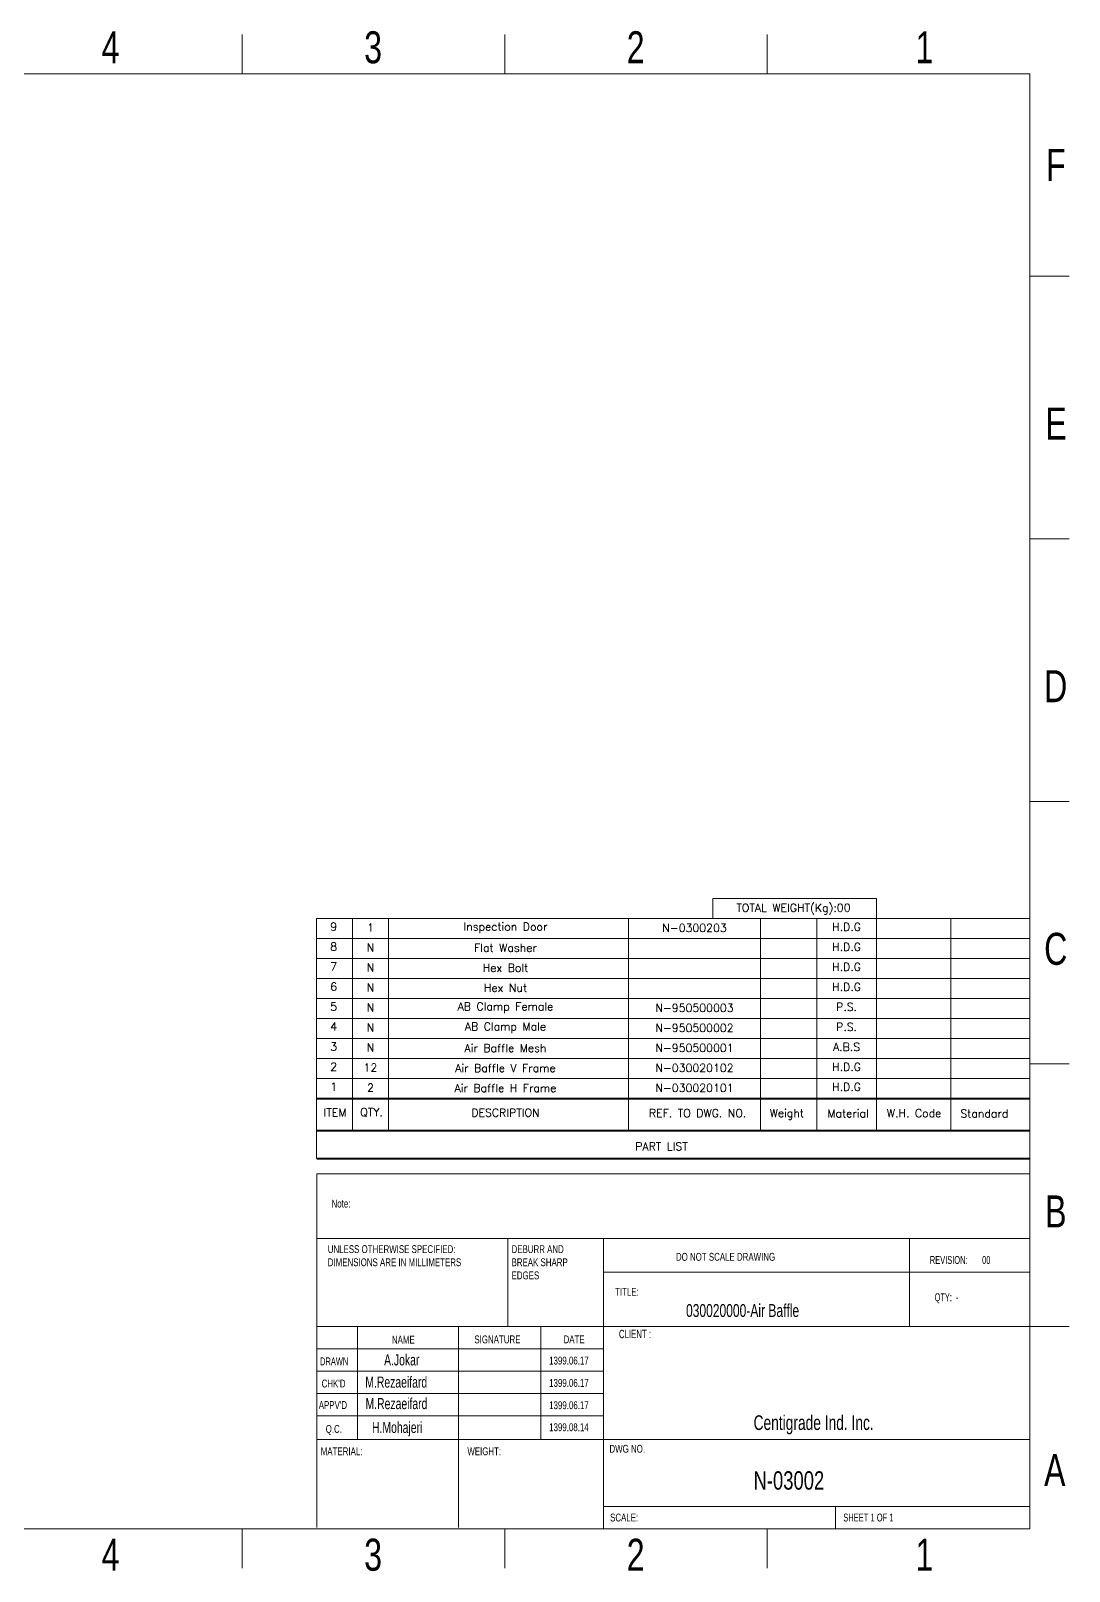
# Model space of a CAD drawing. Header units: millimetres. Extents: x -2042 to 12482, y -7966 to 2297.
# Drawn here: x 5562 to 12482, y -7966 to 2297 of the extents above; entities that cross this region are included whole.
import ezdxf
from ezdxf.enums import TextEntityAlignment as Align

# ---------------------------------------------------------------- set-up
doc = ezdxf.new("R2010")
doc.units = ezdxf.units.MM
doc.layers.add('title', color=7, linetype='Continuous', lineweight=15)
doc.styles.add('SLDTEXTSTYLE0', font='TXT', dxfattribs={"width": 0.75})
doc.styles.add('SLDTEXTSTYLE1', font='TXT', dxfattribs={"width": 0.686449})
doc.styles.add('SLDTEXTSTYLE2', font='TXT', dxfattribs={"width": 0.652778})
doc.styles.add('SLDTEXTSTYLE3', font='TXT', dxfattribs={"width": 0.692308})
doc.styles.add('SLDTEXTSTYLE4', font='TXT', dxfattribs={"width": 0.7})
doc.styles.add('SLDTEXTSTYLE5', font='TXT', dxfattribs={"width": 0.678571})
doc.styles.add('TITLE', font='romans.shx', dxfattribs={"height": 2.5})

# ---------------------------------------------------------------- blocks, each defined once
blk = doc.blocks.new('SW_NOTE_62')
at = {"color": 0, "linetype": 'Continuous', "lineweight": 0, "char_height": 1.5, "attachment_point": 1, "style": 'SLDTEXTSTYLE0'}
for s, insert in [('UNLESS OTHERWISE SPECIFIED:', (0, 1.93)), ('DIMENSIONS ARE IN MILLIMETERS', (0, -0.57))]:
    blk.add_mtext(s, dxfattribs=dict(at, insert=insert))
blk = doc.blocks.new('SW_NOTE_63')
at = {"color": 0, "linetype": 'Continuous', "lineweight": 0, "char_height": 1.5, "attachment_point": 1, "style": 'SLDTEXTSTYLE0'}
for s, insert in [('DEBURR AND', (0, 1.93)), ('BREAK SHARP', (0, -0.57)), ('EDGES', (0, -3.07))]:
    blk.add_mtext(s, dxfattribs=dict(at, insert=insert))

msp = doc.modelspace()

# ---------------------------------------------------------------- linework, layer by layer
at = {"color": 7, "linetype": 'Continuous', "lineweight": 18}
for p, q in [((6969.83, 2010.29), (6969.83, 2272.76)), ((8719.61, 2010.29), (8719.61, 2272.76)), ((10469.39, 2010.29), (10469.39, 2272.76)), ((-1779.08, 2010.29), (12219.17, 2010.29)), ((12219.17, 2010.29), (12219.17, -7683.5)), ((12219.17, 662.96), (12481.64, 662.96)), ((12219.17, -1086.82), (12481.64, -1086.82)), ((12481.64, -2836.6), (12219.17, -2836.6)), ((12219.17, -2836.6), (12481.64, -2836.6)), ((12219.17, -4586.39), (12481.64, -4586.39)), ((7466.76, -5317.9), (12219.17, -5317.9)), ((7466.76, -5317.9), (7466.76, -5749.99)), ((7466.76, -5749.99), (12219.17, -5749.99)), ((7466.76, -5749.99), (7466.76, -7674.75)), ((8740.61, -5749.99), (8740.61, -6336.17)), ((9377.53, -5749.99), (9377.53, -7683.5)), ((11417.42, -6336.17), (11417.42, -5749.99)), ((12219.17, -5973.09), (9377.53, -5973.09)), ((12219.17, -6336.17), (7466.76, -6336.17)), ((7739.73, -6336.17), (7739.73, -7088.57)), ((8411.33, -6336.17), (8411.33, -7674.75)), ((8961.29, -6336.17), (8961.29, -7088.57)), ((9377.53, -7674.75), (9377.53, -6336.17)), ((12219.17, -6336.17), (12481.64, -6336.17)), ((9377.53, -6484.9), (7466.76, -6484.9)), ((9377.53, -6633.63), (7466.76, -6633.63)), ((9377.53, -6782.36), (7466.76, -6782.36)), ((9377.53, -6931.09), (7466.76, -6931.09)), ((7830.72, -7088.57), (7466.76, -7088.57)), ((7830.72, -7088.57), (12219.17, -7088.57)), ((9377.53, -7534.77), (12219.17, -7534.77)), ((10924.33, -7683.5), (10924.33, -7534.77)), ((12219.17, -7683.5), (-1779.08, -7683.5)), ((6969.83, -7683.5), (6969.83, -7945.97)), ((8719.61, -7683.5), (8719.61, -7945.97)), ((10469.39, -7683.5), (10469.39, -7945.97))]:
    msp.add_line(p, q, dxfattribs=at)
at = {"lineweight": 18}
msp.add_line((11198.2, -3483.8), (10105.7, -3483.8), dxfattribs=at)
at = {"layer": 'title', "color": 7, "lineweight": 18}
for p, q in [((10105.7, -3617.11), (10105.7, -3483.8)), ((11198.2, -3483.8), (11198.2, -3617.11)), ((10798.93, -3617.11), (10798.93, -4923.49)), ((10798.93, -4816.84), (10798.93, -5030.13))]:
    msp.add_line(p, q, dxfattribs=at)
at = {"layer": 'title', "color": 0, "lineweight": 18}
for p, q in [((7465.69, -5216.75), (7465.69, -3617.11)), ((12219.17, -3617.11), (7465.69, -3617.11)), ((7705.64, -3617.11), (7705.64, -5030.13)), ((7945.58, -3617.11), (7945.58, -5030.13)), ((9545.23, -3617.11), (9545.23, -5030.13)), ((10423.33, -3617.11), (10423.33, -5030.13)), ((11198.2, -3617.11), (11198.2, -5030.13)), ((11691.89, -3617.11), (11691.89, -5030.13)), ((12219.17, -3750.41), (7465.69, -3750.41)), ((12219.17, -3883.71), (7465.69, -3883.71)), ((12219.17, -4017.02), (7465.69, -4017.02)), ((12219.17, -4150.32), (7465.69, -4150.32)), ((12219.17, -4283.63), (7465.69, -4283.63)), ((12219.17, -4416.93), (7465.69, -4416.93)), ((12219.17, -4550.23), (7465.69, -4550.23)), ((12219.17, -4683.54), (7465.69, -4683.54))]:
    msp.add_line(p, q, dxfattribs=at)
at = {"layer": 'title', "color": 0, "lineweight": 18, "const_width": 13.33}
for points in [[(12219.17, -4816.84), (7465.69, -4816.84)], [(12219.17, -5030.13), (7465.69, -5030.13)], [(12219.17, -5216.75), (7465.69, -5216.75)]]:
    msp.add_lwpolyline(points, dxfattribs=at)

# ---------------------------------------------------------------- block references
at = {"color": 7, "linetype": 'Continuous', "lineweight": 18, "xscale": 34.99564347941529, "yscale": 34.99564347941529, "zscale": 34.99564347941529}
for name, p in [('SW_NOTE_62', (7540.56, -5861.29)), ('SW_NOTE_63', (8765.43, -5861.29))]:
    msp.add_blockref(name, p, dxfattribs=at)

# ---------------------------------------------------------------- texts
at = {"color": 7, "linetype": 'Continuous', "lineweight": 18}
for s, insert, char_height, attachment_point, style in [('4', (6092.79, 2294.24), 213.33, 2, 'SLDTEXTSTYLE0'), ('3', (7842.57, 2294.24), 213.33, 2, 'SLDTEXTSTYLE0'), ('2', (9592.35, 2294.24), 213.33, 2, 'SLDTEXTSTYLE0'), ('1', (11517.11, 2294.24), 213.33, 2, 'SLDTEXTSTYLE0'), ('F', (12391.93, 1510.75), 213.33, 2, 'SLDTEXTSTYLE0'), ('E', (12394.52, -212.78), 213.33, 2, 'SLDTEXTSTYLE0'), ('D', (12391.71, -1962.56), 213.33, 2, 'SLDTEXTSTYLE0'), ('C', (12391.93, -3712.35), 213.33, 2, 'SLDTEXTSTYLE0'), ('Note:', (7565.88, -5490.45), 52.493, 1, 'SLDTEXTSTYLE0'), ('B', (12392.52, -5462.13), 213.33, 2, 'SLDTEXTSTYLE0'), ('DO NOT SCALE DRAWING', (9860.98, -5845.07), 52.4935, 1, 'SLDTEXTSTYLE0'), ('REVISION:       00', (11552.68, -5866.01), 52.4935, 1, 'SLDTEXTSTYLE2'), ('TITLE:', (9454.9, -6078.4), 52.493, 1, 'SLDTEXTSTYLE0'), ('QTY:  -', (11584.9, -6114.43), 52.493, 1, 'SLDTEXTSTYLE5'), ('030020000-Air Baffle', (9928.14, -6186.29), 85.7393, 1, 'SLDTEXTSTYLE4'), ('CLIENT :', (9481.1, -6357.68), 55.556, 1, 'SLDTEXTSTYLE4'), ('NAME', (7967.98, -6397.36), 52.493, 1, 'SLDTEXTSTYLE0'), ('SIGNATURE', (8517.81, -6395.25), 52.493, 1, 'SLDTEXTSTYLE0'), ('DATE', (9112.18, -6395.25), 52.493, 1, 'SLDTEXTSTYLE0'), ('DRAWN', (7489.28, -6541.42), 52.493, 1, 'SLDTEXTSTYLE1'), ('A.Jokar', (7915.87, -6520.97), 74.074, 1, 'SLDTEXTSTYLE4'), ('1399.06.17', (9015.97, -6536.31), 52.493, 1, 'SLDTEXTSTYLE0'), ('M.Rezaeifard', (7790.72, -6668.76), 74.0741, 1, 'SLDTEXTSTYLE4'), ("CHK'D", (7499.63, -6689.21), 52.493, 1, 'SLDTEXTSTYLE0'), ('1399.06.17', (9015.97, -6685.05), 52.493, 1, 'SLDTEXTSTYLE0'), ("APPV'D", (7480.82, -6832.55), 52.493, 1, 'SLDTEXTSTYLE0'), ('M.Rezaeifard', (7792.28, -6812.1), 74.0741, 1, 'SLDTEXTSTYLE4'), ('1399.06.17', (9015.97, -6833.78), 52.493, 1, 'SLDTEXTSTYLE0'), ('H.Mohajeri', (7835.42, -6970.99), 74.074, 1, 'SLDTEXTSTYLE4'), ('Centigrade Ind. Inc.', (10378.43, -6927.22), 97.9878, 1, 'SLDTEXTSTYLE4'), ('Q.C.', (7526.8, -6991.44), 52.493, 1, 'SLDTEXTSTYLE0'), ('1399.08.14', (9015.97, -6980.5), 52.493, 1, 'SLDTEXTSTYLE0'), ('MATERIAL:', (7493.89, -7140.9), 52.493, 1, 'SLDTEXTSTYLE0'), ('WEIGHT:', (8470.92, -7140.95), 52.444, 1, 'SLDTEXTSTYLE0'), ('DWG NO.', (9417.88, -7124.06), 52.493, 1, 'SLDTEXTSTYLE0'), ('A', (12385.63, -7185.66), 213.33, 2, 'SLDTEXTSTYLE0'), ('SCALE:', (9422.11, -7582.01), 52.493, 1, 'SLDTEXTSTYLE0'), ('SHEET 1 OF 1', (10976.07, -7582.01), 52.4935, 1, 'SLDTEXTSTYLE3'), ('4', (6092.79, -7749.51), 213.33, 2, 'SLDTEXTSTYLE0'), ('3', (7842.57, -7749.51), 213.33, 2, 'SLDTEXTSTYLE0'), ('2', (9592.35, -7749.51), 213.33, 2, 'SLDTEXTSTYLE0'), ('1', (11517.11, -7749.51), 213.33, 2, 'SLDTEXTSTYLE0')]:
    msp.add_mtext(s, dxfattribs=dict(at, insert=insert, char_height=char_height, attachment_point=attachment_point, style=style))
at = {"color": 7, "linetype": 'Continuous', "lineweight": 18, "insert": (10377.83, -7299.84), "char_height": 122.485, "width": 888.0145, "attachment_point": 1, "style": 'SLDTEXTSTYLE0'}
msp.add_mtext('N-03002', dxfattribs=at)
at = {"layer": 'title', "color": 7, "lineweight": 18, "style": 'TITLE'}
for s, height, p in [('TOTAL WEIGHT(Kg):00', 53.3216, (10643.85, -3549.51)), ('Weight', 53.322, (10600.05, -4920.72))]:
    msp.add_text(s, height=height, dxfattribs=at).set_placement(p, align=Align.MIDDLE)
at = {"layer": 'title', "lineweight": 18, "style": 'TITLE'}
for s, p in [('9', (7557, -3697.89)), ('8', (7557, -3831.19)), ('7', (7557, -3964.5)), ('6', (7557, -4097.8)), ('5', (7557, -4231.11)), ('4', (7557, -4364.41)), ('3', (7557, -4497.71)), ('2', (7557, -4631.02)), ('1', (7557, -4764.32))]:
    msp.add_text(s, height=53.32, dxfattribs=at).set_placement(p)
at = {"layer": 'title', "color": 0, "lineweight": 18, "style": 'TITLE'}
for s, height, p in [('1', 53.32, (7824.8, -3677.51)), ('Inspection Door', 53.3216, (8724.86, -3678.9)), ('N-0300203', 53.322, (9984.4, -3679.58)), ('H.D.G', 53.322, (10997.87, -3672.83)), ('N', 53.32, (7824.8, -3810.82)), ('Flat Washer', 53.3216, (8724.86, -3812.2)), ('H.D.G', 53.322, (10997.87, -3806.14)), ('N', 53.32, (7824.8, -3944.12)), ('Hex Bolt', 53.322, (8724.86, -3945.5)), ('H.D.G', 53.322, (10997.87, -3939.44)), ('N', 53.32, (7824.8, -4077.42)), ('Hex Nut', 53.322, (8724.86, -4078.81)), ('H.D.G', 53.322, (10997.87, -4072.75)), ('N', 53.32, (7824.8, -4210.73)), ('AB Clamp Female', 53.3216, (8724.86, -4212.11)), ('N-950500003', 53.3216, (9984.4, -4212.8)), ('P.S.', 53.322, (10997.87, -4206.05)), ('AB Clamp Male', 53.3216, (8724.86, -4345.42)), ('N', 53.32, (7824.8, -4344.03)), ('N-950500002', 53.3216, (9984.4, -4346.1)), ('P.S.', 53.322, (10997.87, -4339.35)), ('N', 53.32, (7824.8, -4477.33)), ('Air Baffle Mesh', 53.3216, (8724.86, -4478.72)), ('N-950500001', 53.3216, (9984.4, -4479.4)), ('A.B.S', 53.322, (10997.87, -4472.66)), ('12', 53.322, (7824.8, -4610.64)), ('Air Baffle V Frame', 53.3216, (8724.86, -4612.02)), ('N-030020102', 53.3216, (9984.4, -4612.71)), ('H.D.G', 53.322, (10997.87, -4605.96)), ('2', 53.32, (7824.8, -4743.94)), ('Air Baffle H Frame', 53.3216, (8724.86, -4745.33)), ('N-030020101', 53.3216, (9984.4, -4746.01)), ('H.D.G', 53.322, (10997.87, -4739.27)), ('ITEM', 53.322, (7589.06, -4909.97)), ('QTY.', 53.322, (7832.56, -4909.97)), ('DESCRIPTION', 53.3216, (8724.86, -4910.83)), ('REF. TO DWG. NO.', 53.3216, (10005.51, -4914.23)), ('Material', 53.322, (11008, -4914.23)), ('W.H. Code', 53.322, (11447.94, -4914.23)), ('Standard', 53.322, (11916.34, -4917.07)), ('PART LIST', 53.322, (9764.73, -5135.36))]:
    msp.add_text(s, height=height, dxfattribs=at).set_placement(p, align=Align.MIDDLE)

doc.saveas('drawing.dxf')
